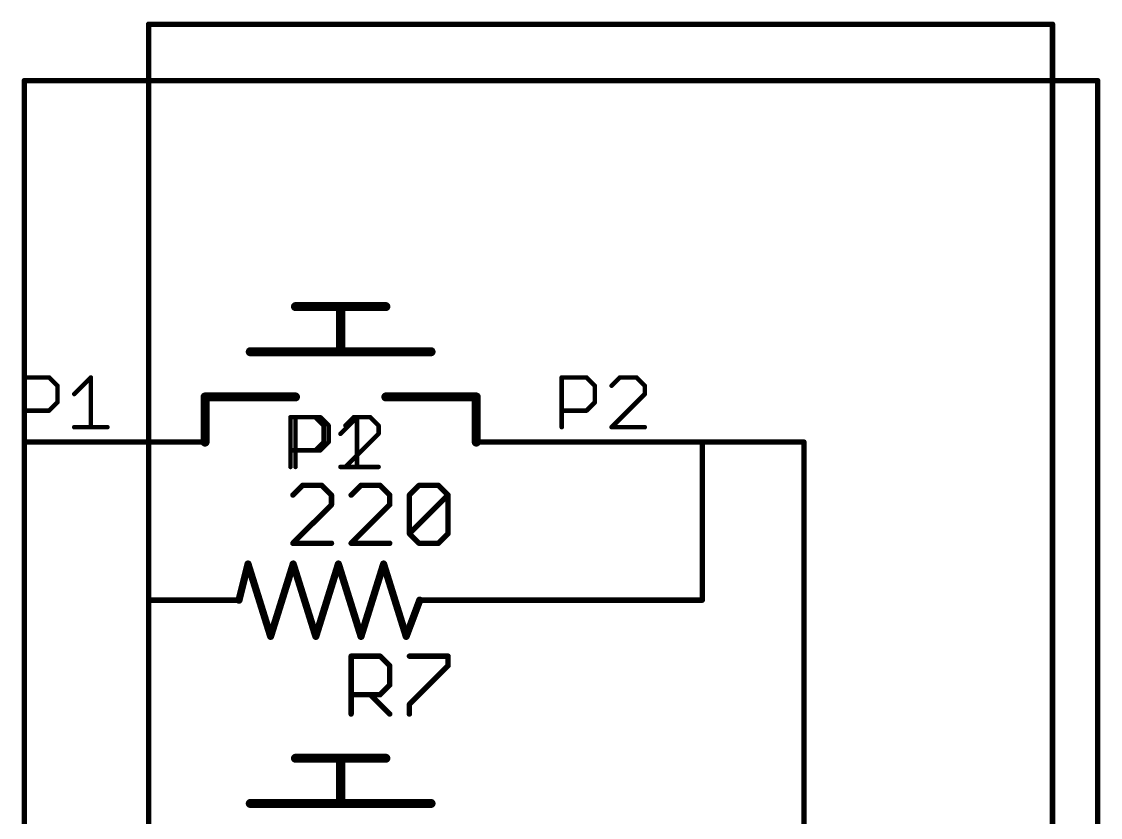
# Model space of a CAD drawing. Extents: x -4 to 257, y -4 to 175.
# Drawn here: x 46.91 to 77.23, y 108.19 to 130.57 of the extents above; entities that cross this region are included whole.
import ezdxf

# ---------------------------------------------------------------- set-up
doc = ezdxf.new("R2010")
doc.units = 0
for name, color, linetype in [('91', 94, 'CONTINUOUS'), ('94', 14, 'CONTINUOUS'), ('95', 251, 'CONTINUOUS'), ('96', 251, 'CONTINUOUS')]:
    doc.layers.add(name, color=color, linetype=linetype)

msp = doc.modelspace()

# ---------------------------------------------------------------- linework, layer by layer
at = {"layer": '91', "const_width": 0.1524}
for points in [[(50.4825, 114.3), (50.4825, 130.4925)], [(50.4825, 130.4925), (75.8825, 130.4925)], [(75.8825, 62.5475), (75.8825, 130.4925)], [(46.99, 118.745), (46.99, 128.905)], [(46.99, 128.905), (77.1525, 128.905)], [(77.1525, 128.905), (77.1525, 60.0075)], [(46.99, 106.045), (46.99, 118.745)], [(66.04, 118.745), (64.77, 118.745)], [(66.04, 114.3), (66.04, 118.745)], [(66.04, 118.745), (68.8975, 118.745)], [(68.8975, 118.745), (68.8975, 98.1075)], [(50.4825, 101.6), (50.4825, 114.3)], [(60.6425, 114.3), (66.04, 114.3)]]:
    msp.add_lwpolyline(points, dxfattribs=at)
at = {"layer": '91', "const_width": 0.0762}
for points in [[(50.5206, 130.4925, 1), (50.4444, 130.4925)], [(50.4825, 130.5306, 1), (50.4825, 130.4544)], [(75.9206, 130.4925, 1), (75.8444, 130.4925)], [(75.8825, 130.4544, 1), (75.8825, 130.5306)], [(47.0281, 128.905, 1), (46.9519, 128.905)], [(46.99, 128.9431, 1), (46.99, 128.8669)], [(77.1906, 128.905, 1), (77.1144, 128.905)], [(77.1525, 128.8669, 1), (77.1525, 128.9431)], [(47.0281, 118.745, 1), (46.9519, 118.745)], [(46.9519, 118.745, 1), (47.0281, 118.745)], [(64.77, 118.7831, 1), (64.77, 118.7069)], [(66.0781, 118.745, 1), (66.0019, 118.745)], [(66.04, 118.7831, 1), (66.04, 118.7069)], [(66.04, 118.7069, 1), (66.04, 118.7831)], [(68.9356, 118.745, 1), (68.8594, 118.745)], [(68.8975, 118.7069, 1), (68.8975, 118.7831)], [(50.5206, 114.3, 1), (50.4444, 114.3)], [(50.4444, 114.3, 1), (50.5206, 114.3)], [(60.6425, 114.3381, 1), (60.6425, 114.2619)], [(66.0019, 114.3, 1), (66.0781, 114.3)], [(66.04, 114.2619, 1), (66.04, 114.3381)]]:
    msp.add_lwpolyline(points, format="xyb", dxfattribs=at)
at = {"layer": '94'}
for points, const_width in [([(54.61, 122.555), (57.15, 122.555)], 0.254), ([(55.88, 122.555), (55.88, 121.285)], 0.254), ([(55.88, 121.285), (53.34, 121.285)], 0.254), ([(54.61, 121.285), (58.42, 121.285)], 0.254), ([(55.88, 121.285), (57.15, 121.285)], 0.254), ([(52.07, 120.015), (54.61, 120.015)], 0.254), ([(52.07, 120.015), (52.07, 118.745)], 0.254), ([(57.15, 120.015), (59.69, 120.015)], 0.254), ([(59.69, 120.015), (59.69, 118.745)], 0.254), ([(46.99, 118.745), (52.07, 118.745)], 0.1524), ([(64.77, 118.745), (59.69, 118.745)], 0.1524), ([(53.2765, 115.316), (53.0225, 114.3)], 0.2032), ([(53.9115, 113.284), (53.2765, 115.316)], 0.2032), ([(54.5465, 115.316), (53.9115, 113.284)], 0.2032), ([(55.1815, 113.284), (54.5465, 115.316)], 0.2032), ([(55.8165, 115.316), (55.1815, 113.284)], 0.2032), ([(56.4515, 113.284), (55.8165, 115.316)], 0.2032), ([(57.0865, 115.316), (56.4515, 113.284)], 0.2032), ([(57.7215, 113.284), (57.0865, 115.316)], 0.2032), ([(50.4825, 114.3), (53.0225, 114.3)], 0.1524), ([(58.1025, 114.3), (57.7215, 113.284)], 0.2032), ([(60.6425, 114.3), (58.1025, 114.3)], 0.1524), ([(54.61, 109.855), (57.15, 109.855)], 0.254), ([(55.88, 109.855), (55.88, 108.585)], 0.254), ([(55.88, 108.585), (53.34, 108.585)], 0.254), ([(54.61, 108.585), (58.42, 108.585)], 0.254), ([(55.88, 108.585), (57.15, 108.585)], 0.254)]:
    msp.add_lwpolyline(points, dxfattribs=dict(at, const_width=const_width))
for points, const_width in [([(54.61, 122.6185, 1), (54.61, 122.4915)], 0.127), ([(55.9435, 122.555, 1), (55.8165, 122.555)], 0.127), ([(57.15, 122.4915, 1), (57.15, 122.6185)], 0.127), ([(53.34, 121.3485, 1), (53.34, 121.2215)], 0.127), ([(54.61, 121.3485, 1), (54.61, 121.2215)], 0.127), ([(55.88, 121.3485, 1), (55.88, 121.2215)], 0.127), ([(55.8165, 121.285, 1), (55.9435, 121.285)], 0.127), ([(55.88, 121.2215, 1), (55.88, 121.3485)], 0.127), ([(57.15, 121.2215, 1), (57.15, 121.3485)], 0.127), ([(58.42, 121.2215, 1), (58.42, 121.3485)], 0.127), ([(52.07, 120.0785, 1), (52.07, 119.9515)], 0.127), ([(52.1335, 120.015, 1), (52.0065, 120.015)], 0.127), ([(54.61, 119.9515, 1), (54.61, 120.0785)], 0.127), ([(57.15, 120.0785, 1), (57.15, 119.9515)], 0.127), ([(59.7535, 120.015, 1), (59.6265, 120.015)], 0.127), ([(59.69, 119.9515, 1), (59.69, 120.0785)], 0.127), ([(46.99, 118.7831, 1), (46.99, 118.7069)], 0.0762), ([(52.0065, 118.745, 1), (52.1335, 118.745)], 0.127), ([(52.07, 118.7069, 1), (52.07, 118.7831)], 0.0762), ([(59.6265, 118.745, 1), (59.7535, 118.745)], 0.127), ([(59.69, 118.7831, 1), (59.69, 118.7069)], 0.0762), ([(64.77, 118.7069, 1), (64.77, 118.7831)], 0.0762), ([(53.325, 115.3312, 1), (53.228, 115.3008)], 0.1016), ([(53.3258, 115.3037, 1), (53.2272, 115.3283)], 0.1016), ([(54.595, 115.3312, 1), (54.498, 115.3008)], 0.1016), ([(54.595, 115.3008, 1), (54.498, 115.3312)], 0.1016), ([(55.865, 115.3312, 1), (55.768, 115.3008)], 0.1016), ([(55.865, 115.3008, 1), (55.768, 115.3312)], 0.1016), ([(57.135, 115.3312, 1), (57.038, 115.3008)], 0.1016), ([(57.135, 115.3008, 1), (57.038, 115.3312)], 0.1016), ([(50.4825, 114.3381, 1), (50.4825, 114.2619)], 0.0762), ([(52.9732, 114.3123, 1), (53.0718, 114.2877)], 0.1016), ([(53.0225, 114.2619, 1), (53.0225, 114.3381)], 0.0762), ([(58.1501, 114.2822, 1), (58.0549, 114.3178)], 0.1016), ([(58.1025, 114.3381, 1), (58.1025, 114.2619)], 0.0762), ([(60.6425, 114.2619, 1), (60.6425, 114.3381)], 0.0762), ([(53.863, 113.2992, 1), (53.96, 113.2688)], 0.1016), ([(53.863, 113.2688, 1), (53.96, 113.2992)], 0.1016), ([(55.133, 113.2992, 1), (55.23, 113.2688)], 0.1016), ([(55.133, 113.2688, 1), (55.23, 113.2992)], 0.1016), ([(56.403, 113.2992, 1), (56.5, 113.2688)], 0.1016), ([(56.403, 113.2688, 1), (56.5, 113.2992)], 0.1016), ([(57.6739, 113.3018, 1), (57.7691, 113.2662)], 0.1016), ([(57.673, 113.2688, 1), (57.77, 113.2992)], 0.1016), ([(54.61, 109.9185, 1), (54.61, 109.7915)], 0.127), ([(55.9435, 109.855, 1), (55.8165, 109.855)], 0.127), ([(57.15, 109.7915, 1), (57.15, 109.9185)], 0.127), ([(53.34, 108.6485, 1), (53.34, 108.5215)], 0.127), ([(54.61, 108.6485, 1), (54.61, 108.5215)], 0.127), ([(55.88, 108.6485, 1), (55.88, 108.5215)], 0.127), ([(55.8165, 108.585, 1), (55.9435, 108.585)], 0.127), ([(55.88, 108.5215, 1), (55.88, 108.6485)], 0.127), ([(57.15, 108.5215, 1), (57.15, 108.6485)], 0.127), ([(58.42, 108.5215, 1), (58.42, 108.6485)], 0.127)]:
    msp.add_lwpolyline(points, format="xyb", dxfattribs=dict(at, const_width=const_width))
at = {"layer": '95'}
for points, const_width in [([(46.9901, 119.1641), (46.9901, 120.5623)], 0.127), ([(46.9901, 120.5623), (47.6892, 120.5623)], 0.127), ([(47.6892, 120.5623), (47.9223, 120.3293)], 0.127), ([(47.9223, 120.3293), (47.9223, 119.8632)], 0.127), ([(48.3934, 120.0962), (48.8595, 120.5623)], 0.127), ([(48.8595, 120.5623), (48.8595, 119.1641)], 0.127), ([(62.0903, 119.1641), (62.0903, 120.5623)], 0.127), ([(62.0903, 120.5623), (62.7894, 120.5623)], 0.127), ([(62.7894, 120.5623), (63.0224, 120.3293)], 0.127), ([(63.0224, 120.3293), (63.0224, 119.8632)], 0.127), ([(63.7266, 120.5623), (63.4936, 120.3293)], 0.127), ([(64.1927, 120.5623), (63.7266, 120.5623)], 0.127), ([(64.4257, 120.3293), (64.1927, 120.5623)], 0.127), ([(64.4257, 120.0962), (64.4257, 120.3293)], 0.127), ([(63.4936, 119.1641), (64.4257, 120.0962)], 0.127), ([(47.9223, 119.8632), (47.6892, 119.6302)], 0.127), ([(63.0224, 119.8632), (62.7894, 119.6302)], 0.127), ([(47.6892, 119.6302), (46.9901, 119.6302)], 0.127), ([(54.4703, 118.0465), (54.4703, 119.4447)], 0.127), ([(54.4703, 119.4447), (55.1694, 119.4447)], 0.127), ([(54.6101, 118.0465), (54.6101, 119.4447)], 0.127), ([(54.6101, 119.4447), (55.3092, 119.4447)], 0.127), ([(55.1694, 119.4447), (55.4024, 119.2117)], 0.127), ([(55.3092, 119.4447), (55.5423, 119.2117)], 0.127), ([(55.8736, 118.9786), (56.3396, 119.4447)], 0.127), ([(56.2465, 119.4447), (56.0134, 119.2117)], 0.127), ([(56.7125, 119.4447), (56.2465, 119.4447)], 0.127), ([(56.3396, 119.4447), (56.3396, 118.0465)], 0.127), ([(56.9456, 119.2117), (56.7125, 119.4447)], 0.127), ([(62.7894, 119.6302), (62.0903, 119.6302)], 0.127), ([(48.3934, 119.1641), (49.3255, 119.1641)], 0.127), ([(55.4024, 119.2117), (55.4024, 118.7456)], 0.127), ([(55.5423, 119.2117), (55.5423, 118.7456)], 0.127), ([(56.9456, 118.9786), (56.9456, 119.2117)], 0.127), ([(64.4257, 119.1641), (63.4936, 119.1641)], 0.127), ([(56.0134, 118.0465), (56.9456, 118.9786)], 0.127), ([(55.1694, 118.5126), (54.4703, 118.5126)], 0.127), ([(55.3092, 118.5126), (54.6101, 118.5126)], 0.127), ([(55.4024, 118.7456), (55.1694, 118.5126)], 0.127), ([(55.5423, 118.7456), (55.3092, 118.5126)], 0.127), ([(55.8736, 118.0465), (56.8057, 118.0465)], 0.127), ([(56.9456, 118.0465), (56.0134, 118.0465)], 0.127), ([(56.1744, 111.0996), (56.1744, 112.7266)], 0.1524), ([(56.1744, 112.7266), (56.9879, 112.7266)], 0.1524), ([(56.9879, 112.7266), (57.259, 112.4554)], 0.1524), ([(57.8115, 112.7266), (58.8962, 112.7266)], 0.1524), ([(58.8962, 112.7266), (58.8962, 112.4554)], 0.1524), ([(57.259, 112.4554), (57.259, 111.9131)], 0.1524), ([(58.8962, 112.4554), (57.8115, 111.3708)], 0.1524), ([(57.259, 111.9131), (56.9879, 111.6419)], 0.1524), ([(56.9879, 111.6419), (56.1744, 111.6419)], 0.1524), ([(56.7167, 111.6419), (57.259, 111.0996)], 0.1524), ([(57.8115, 111.3708), (57.8115, 111.0996)], 0.1524)]:
    msp.add_lwpolyline(points, dxfattribs=dict(at, const_width=const_width))
for points, const_width in [([(47.0219, 120.5623, 1), (46.9584, 120.5623)], 0.0635), ([(46.9901, 120.594, 1), (46.9901, 120.5305)], 0.0635), ([(47.7117, 120.5847, 1), (47.6668, 120.5398)], 0.0635), ([(47.6892, 120.5305, 1), (47.6892, 120.594)], 0.0635), ([(47.954, 120.3293, 1), (47.8905, 120.3293)], 0.0635), ([(47.8998, 120.3068, 1), (47.9447, 120.3517)], 0.0635), ([(48.8912, 120.5623, 1), (48.8277, 120.5623)], 0.0635), ([(48.8819, 120.5398, 1), (48.837, 120.5847)], 0.0635), ([(62.1221, 120.5623, 1), (62.0586, 120.5623)], 0.0635), ([(62.0903, 120.594, 1), (62.0903, 120.5305)], 0.0635), ([(62.8118, 120.5847, 1), (62.7669, 120.5398)], 0.0635), ([(62.7894, 120.5305, 1), (62.7894, 120.594)], 0.0635), ([(63.0542, 120.3293, 1), (62.9907, 120.3293)], 0.0635), ([(63, 120.3068, 1), (63.0449, 120.3517)], 0.0635), ([(63.4711, 120.3517, 1), (63.516, 120.3068)], 0.0635), ([(63.7266, 120.594, 1), (63.7266, 120.5305)], 0.0635), ([(63.7491, 120.5398, 1), (63.7042, 120.5847)], 0.0635), ([(64.2151, 120.5847, 1), (64.1702, 120.5398)], 0.0635), ([(64.1927, 120.5305, 1), (64.1927, 120.594)], 0.0635), ([(64.4575, 120.3293, 1), (64.394, 120.3293)], 0.0635), ([(64.4033, 120.3068, 1), (64.4482, 120.3517)], 0.0635), ([(48.371, 120.1187, 1), (48.4159, 120.0738)], 0.0635), ([(64.394, 120.0962, 1), (64.4575, 120.0962)], 0.0635), ([(64.4482, 120.0738, 1), (64.4033, 120.1187)], 0.0635), ([(47.8905, 119.8632, 1), (47.954, 119.8632)], 0.0635), ([(47.9447, 119.8407, 1), (47.8998, 119.8856)], 0.0635), ([(62.9907, 119.8632, 1), (63.0542, 119.8632)], 0.0635), ([(63.0449, 119.8407, 1), (63, 119.8856)], 0.0635), ([(46.9901, 119.6619, 1), (46.9901, 119.5984)], 0.0635), ([(47.6668, 119.6526, 1), (47.7117, 119.6077)], 0.0635), ([(47.6892, 119.5984, 1), (47.6892, 119.6619)], 0.0635), ([(54.5021, 119.4447, 1), (54.4385, 119.4447)], 0.0635), ([(54.4703, 119.4764, 1), (54.4703, 119.4129)], 0.0635), ([(54.6419, 119.4447, 1), (54.5784, 119.4447)], 0.0635), ([(54.6101, 119.4764, 1), (54.6101, 119.4129)], 0.0635), ([(55.1918, 119.4671, 1), (55.1469, 119.4222)], 0.0635), ([(55.1694, 119.4129, 1), (55.1694, 119.4764)], 0.0635), ([(55.3317, 119.4671, 1), (55.2868, 119.4222)], 0.0635), ([(55.3092, 119.4129, 1), (55.3092, 119.4764)], 0.0635), ([(56.2465, 119.4764, 1), (56.2465, 119.4129)], 0.0635), ([(56.2689, 119.4222, 1), (56.224, 119.4671)], 0.0635), ([(56.3714, 119.4447, 1), (56.3079, 119.4447)], 0.0635), ([(56.3621, 119.4222, 1), (56.3172, 119.4671)], 0.0635), ([(56.735, 119.4671, 1), (56.6901, 119.4222)], 0.0635), ([(56.7125, 119.4129, 1), (56.7125, 119.4764)], 0.0635), ([(62.0903, 119.6619, 1), (62.0903, 119.5984)], 0.0635), ([(62.7669, 119.6526, 1), (62.8118, 119.6077)], 0.0635), ([(62.7894, 119.5984, 1), (62.7894, 119.6619)], 0.0635), ([(46.9584, 119.1641, 1), (47.0219, 119.1641)], 0.0635), ([(48.3934, 119.1959, 1), (48.3934, 119.1324)], 0.0635), ([(48.8277, 119.1641, 1), (48.8912, 119.1641)], 0.0635), ([(49.3255, 119.1324, 1), (49.3255, 119.1959)], 0.0635), ([(55.4342, 119.2117, 1), (55.3707, 119.2117)], 0.0635), ([(55.38, 119.1892, 1), (55.4249, 119.2341)], 0.0635), ([(55.574, 119.2117, 1), (55.5105, 119.2117)], 0.0635), ([(55.5198, 119.1892, 1), (55.5647, 119.2341)], 0.0635), ([(55.991, 119.2341, 1), (56.0359, 119.1892)], 0.0635), ([(56.9773, 119.2117, 1), (56.9138, 119.2117)], 0.0635), ([(56.9231, 119.1892, 1), (56.968, 119.2341)], 0.0635), ([(62.0586, 119.1641, 1), (62.1221, 119.1641)], 0.0635), ([(63.4711, 119.1866, 1), (63.516, 119.1416)], 0.0635), ([(63.4936, 119.1959, 1), (63.4936, 119.1324)], 0.0635), ([(64.4257, 119.1324, 1), (64.4257, 119.1959)], 0.0635), ([(55.8511, 119.0011, 1), (55.896, 118.9562)], 0.0635), ([(56.9138, 118.9786, 1), (56.9773, 118.9786)], 0.0635), ([(56.968, 118.9562, 1), (56.9231, 119.0011)], 0.0635), ([(54.4703, 118.5443, 1), (54.4703, 118.4808)], 0.0635), ([(54.6101, 118.5443, 1), (54.6101, 118.4808)], 0.0635), ([(55.1469, 118.535, 1), (55.1918, 118.4901)], 0.0635), ([(55.1694, 118.4808, 1), (55.1694, 118.5443)], 0.0635), ([(55.2868, 118.535, 1), (55.3317, 118.4901)], 0.0635), ([(55.3092, 118.4808, 1), (55.3092, 118.5443)], 0.0635), ([(55.3707, 118.7456, 1), (55.4342, 118.7456)], 0.0635), ([(55.4249, 118.7231, 1), (55.38, 118.768)], 0.0635), ([(55.5105, 118.7456, 1), (55.574, 118.7456)], 0.0635), ([(55.5647, 118.7231, 1), (55.5198, 118.768)], 0.0635), ([(54.4385, 118.0465, 1), (54.5021, 118.0465)], 0.0635), ([(54.5784, 118.0465, 1), (54.6419, 118.0465)], 0.0635), ([(55.8736, 118.0783, 1), (55.8736, 118.0148)], 0.0635), ([(56.0134, 118.0783, 1), (56.0134, 118.0148)], 0.0635), ([(55.991, 118.069, 1), (56.0359, 118.024)], 0.0635), ([(56.3079, 118.0465, 1), (56.3714, 118.0465)], 0.0635), ([(56.8057, 118.0148, 1), (56.8057, 118.0783)], 0.0635), ([(56.9456, 118.0148, 1), (56.9456, 118.0783)], 0.0635), ([(56.2125, 112.7266, 1), (56.1363, 112.7266)], 0.0762), ([(56.1744, 112.7647, 1), (56.1744, 112.6885)], 0.0762), ([(57.0148, 112.7535, 1), (56.9609, 112.6996)], 0.0762), ([(56.9879, 112.6885, 1), (56.9879, 112.7647)], 0.0762), ([(57.8115, 112.7647, 1), (57.8115, 112.6885)], 0.0762), ([(58.9343, 112.7266, 1), (58.8581, 112.7266)], 0.0762), ([(58.8962, 112.6885, 1), (58.8962, 112.7647)], 0.0762), ([(57.2971, 112.4554, 1), (57.2209, 112.4554)], 0.0762), ([(57.2321, 112.4285, 1), (57.286, 112.4824)], 0.0762), ([(58.8581, 112.4554, 1), (58.9343, 112.4554)], 0.0762), ([(58.9231, 112.4285, 1), (58.8693, 112.4824)], 0.0762), ([(57.2209, 111.9131, 1), (57.2971, 111.9131)], 0.0762), ([(57.286, 111.8862, 1), (57.2321, 111.94)], 0.0762), ([(56.1744, 111.68, 1), (56.1744, 111.6038)], 0.0762), ([(56.7437, 111.6689, 1), (56.6898, 111.615)], 0.0762), ([(56.9609, 111.6689, 1), (57.0148, 111.615)], 0.0762), ([(56.9879, 111.6038, 1), (56.9879, 111.68)], 0.0762), ([(57.8496, 111.3708, 1), (57.7734, 111.3708)], 0.0762), ([(57.7846, 111.3977, 1), (57.8385, 111.3438)], 0.0762), ([(56.1363, 111.0996, 1), (56.2125, 111.0996)], 0.0762), ([(57.2321, 111.0727, 1), (57.286, 111.1265)], 0.0762), ([(57.7734, 111.0996, 1), (57.8496, 111.0996)], 0.0762)]:
    msp.add_lwpolyline(points, format="xyb", dxfattribs=dict(at, const_width=const_width))
at = {"layer": '96', "const_width": 0.1524}
for points in [[(54.8084, 117.5272), (54.5372, 117.256)], [(55.3507, 117.5272), (54.8084, 117.5272)], [(55.6219, 117.256), (55.3507, 117.5272)], [(55.6219, 116.9849), (55.6219, 117.256)], [(56.4455, 117.5272), (56.1744, 117.256)], [(56.9879, 117.5272), (56.4455, 117.5272)], [(57.259, 117.256), (56.9879, 117.5272)], [(57.259, 116.9849), (57.259, 117.256)], [(57.8115, 117.256), (58.0827, 117.5272)], [(57.8115, 116.1714), (57.8115, 117.256)], [(57.8115, 116.1714), (58.8962, 117.256)], [(58.0827, 117.5272), (58.625, 117.5272)], [(58.625, 117.5272), (58.8962, 117.256)], [(58.8962, 117.256), (58.8962, 116.1714)], [(54.5372, 115.9002), (55.6219, 116.9849)], [(56.1744, 115.9002), (57.259, 116.9849)], [(58.0827, 115.9002), (57.8115, 116.1714)], [(58.8962, 116.1714), (58.625, 115.9002)], [(55.6219, 115.9002), (54.5372, 115.9002)], [(57.259, 115.9002), (56.1744, 115.9002)], [(58.625, 115.9002), (58.0827, 115.9002)]]:
    msp.add_lwpolyline(points, dxfattribs=at)
at = {"layer": '96', "const_width": 0.0762}
for points in [[(54.5103, 117.283, 1), (54.5642, 117.2291)], [(54.8084, 117.5653, 1), (54.8084, 117.4891)], [(54.8353, 117.5002, 1), (54.7814, 117.5541)], [(55.3777, 117.5541, 1), (55.3238, 117.5002)], [(55.3507, 117.4891, 1), (55.3507, 117.5653)], [(55.66, 117.256, 1), (55.5838, 117.256)], [(55.5949, 117.2291, 1), (55.6488, 117.283)], [(56.1474, 117.283, 1), (56.2013, 117.2291)], [(56.4455, 117.5653, 1), (56.4455, 117.4891)], [(56.4725, 117.5002, 1), (56.4186, 117.5541)], [(57.0148, 117.5541, 1), (56.9609, 117.5002)], [(56.9879, 117.4891, 1), (56.9879, 117.5653)], [(57.2971, 117.256, 1), (57.2209, 117.256)], [(57.2321, 117.2291, 1), (57.286, 117.283)], [(57.8496, 117.256, 1), (57.7734, 117.256)], [(57.7846, 117.283, 1), (57.8385, 117.2291)], [(58.0827, 117.5653, 1), (58.0827, 117.4891)], [(58.1096, 117.5002, 1), (58.0558, 117.5541)], [(58.652, 117.5541, 1), (58.5981, 117.5002)], [(58.625, 117.4891, 1), (58.625, 117.5653)], [(58.9343, 117.256, 1), (58.8581, 117.256)], [(58.9231, 117.2291, 1), (58.8693, 117.283)], [(58.8693, 117.2291, 1), (58.9231, 117.283)], [(55.5838, 116.9849, 1), (55.66, 116.9849)], [(55.6488, 116.9579, 1), (55.5949, 117.0118)], [(57.2209, 116.9849, 1), (57.2971, 116.9849)], [(57.286, 116.9579, 1), (57.2321, 117.0118)], [(57.8385, 116.1983, 1), (57.7846, 116.1444)], [(57.7846, 116.1983, 1), (57.8385, 116.1444)], [(57.7734, 116.1714, 1), (57.8496, 116.1714)], [(58.8581, 116.1714, 1), (58.9343, 116.1714)], [(58.9231, 116.1444, 1), (58.8693, 116.1983)], [(54.5372, 115.9383, 1), (54.5372, 115.8621)], [(54.5103, 115.9271, 1), (54.5642, 115.8733)], [(55.6219, 115.8621, 1), (55.6219, 115.9383)], [(56.1744, 115.9383, 1), (56.1744, 115.8621)], [(56.1474, 115.9271, 1), (56.2013, 115.8733)], [(57.259, 115.8621, 1), (57.259, 115.9383)], [(58.0827, 115.9383, 1), (58.0827, 115.8621)], [(58.0558, 115.8733, 1), (58.1096, 115.9271)], [(58.5981, 115.9271, 1), (58.652, 115.8733)], [(58.625, 115.8621, 1), (58.625, 115.9383)]]:
    msp.add_lwpolyline(points, format="xyb", dxfattribs=at)

doc.saveas('drawing.dxf')
